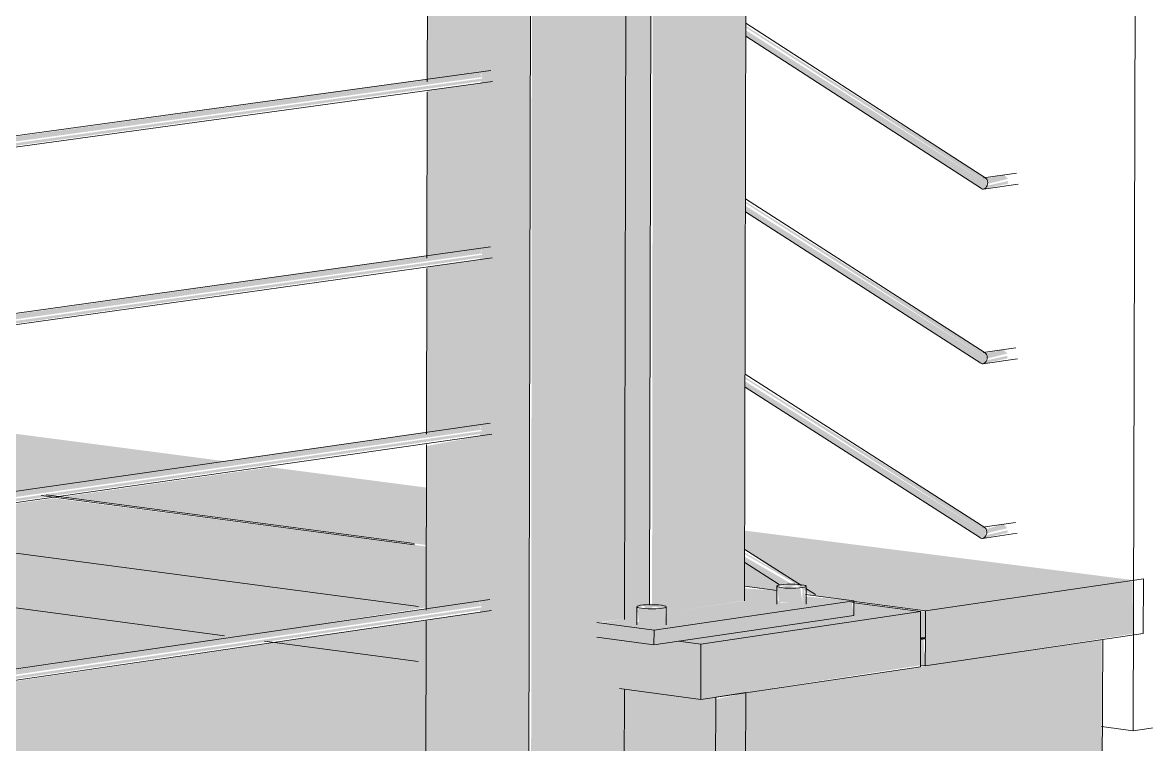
# Model space of a CAD drawing. Header units: inches. Extents: x 5690 to 5695, y -585 to 907.
# Drawn here: x 5694.34791 to 5694.37083, y 381.86874 to 381.88345 of the extents above; entities that cross this region are included whole.
import ezdxf

# ---------------------------------------------------------------- set-up
doc = ezdxf.new("R2010")
doc.units = ezdxf.units.IN
doc.header["$MEASUREMENT"] = 0
for name, color, linetype, lineweight in [('A-FLOR', 192, 'Continuous', 13), ('A-FLOR-HRAL', 11, 'Continuous', 9), ('S-STRS', 31, 'Continuous', 9)]:
    doc.layers.add(name, color=color, linetype=linetype, lineweight=lineweight)

msp = doc.modelspace()

# ---------------------------------------------------------------- hatches: boundary and pattern name
at = {"layer": 'A-FLOR-HRAL'}
h = msp.add_hatch(color=256, dxfattribs=at)
h.paths.add_polyline_path([(5694.360452, 381.871414), (5694.360485, 381.871541), (5694.360701, 381.871588), (5694.360794, 381.914068), (5694.360283, 381.914012), (5694.36019, 381.871449), (5694.360451, 381.871414)], flags=0)
h.paths.add_polyline_path([(5694.360796, 381.914975), (5694.360806, 381.919576), (5694.358699, 381.919775), (5694.35869, 381.915181), (5694.360662, 381.914988)], flags=0)
h.paths.add_polyline_path([(5694.359755, 381.917473), (5694.359534, 381.917664), (5694.359575, 381.91777), (5694.359607, 381.917835), (5694.359858, 381.917624), (5694.359817, 381.917531), (5694.359758, 381.917475)], flags=0)
for points in [[(5694.361034, 381.87143), (5694.362637, 381.87167), (5694.362741, 381.918963), (5694.361681, 381.919668), (5694.360806, 381.919576), (5694.360751, 381.871585), (5694.360869, 381.871527), (5694.361034, 381.871505)], [(5694.358564, 381.864685), (5694.360176, 381.864935), (5694.360189, 381.870849), (5694.359627, 381.870924), (5694.359667, 381.871229), (5694.36019, 381.871306), (5694.360282, 381.914012), (5694.358332, 381.913798), (5694.358281, 381.864835), (5694.358429, 381.864778), (5694.358564, 381.864751)], [(5694.357981, 381.864669), (5694.358014, 381.864788), (5694.358232, 381.864838), (5694.358332, 381.913798), (5694.356224, 381.913566), (5694.35622, 381.911136), (5694.357332, 381.911214), (5694.357352, 381.911103), (5694.357293, 381.91103), (5694.356219, 381.910909), (5694.356213, 381.907525), (5694.357324, 381.907606), (5694.357345, 381.907495), (5694.357286, 381.907422), (5694.356212, 381.907298), (5694.356206, 381.903916), (5694.357317, 381.904), (5694.357338, 381.903889), (5694.357279, 381.903816), (5694.356205, 381.903688), (5694.356199, 381.900308), (5694.35731, 381.900395), (5694.357331, 381.900284), (5694.357272, 381.900212), (5694.356199, 381.90008), (5694.356192, 381.896702), (5694.357303, 381.896792), (5694.357324, 381.896681), (5694.357265, 381.896609), (5694.356192, 381.896474), (5694.356185, 381.893097), (5694.357296, 381.893191), (5694.357316, 381.89308), (5694.357258, 381.893008), (5694.356185, 381.892869), (5694.356178, 381.889494), (5694.357289, 381.889591), (5694.357309, 381.88948), (5694.357251, 381.889408), (5694.356178, 381.889217), (5694.356171, 381.885893), (5694.357282, 381.885993), (5694.357302, 381.885882), (5694.357244, 381.88581), (5694.356171, 381.885665), (5694.356165, 381.882294), (5694.357274, 381.882397), (5694.357295, 381.882285), (5694.357236, 381.882214), (5694.356164, 381.882065), (5694.356158, 381.878696), (5694.357267, 381.878802), (5694.357288, 381.87869), (5694.357229, 381.878619), (5694.356157, 381.878467), (5694.356151, 381.8751), (5694.35726, 381.875209), (5694.357281, 381.875097), (5694.357222, 381.875026), (5694.35615, 381.874822), (5694.356144, 381.871505), (5694.357236, 381.871637), (5694.357277, 381.871534), (5694.357235, 381.871443), (5694.357057, 381.871411), (5694.356144, 381.871276), (5694.356137, 381.867912), (5694.357229, 381.868047), (5694.35727, 381.867945), (5694.357228, 381.867854), (5694.357208, 381.867845), (5694.356137, 381.867683), (5694.356159, 381.864921), (5694.35798, 381.864669)], [(5694.367593, 381.880164), (5694.367555, 381.880278), (5694.367513, 381.880306), (5694.362665, 381.883382), (5694.362665, 381.883351), (5694.367591, 381.880165)], [(5694.367491, 381.880061), (5694.367572, 381.880109), (5694.367568, 381.88018), (5694.362665, 381.883295), (5694.362665, 381.883174), (5694.367487, 381.880062)], [(5694.367513, 381.880062), (5694.368016, 381.880171), (5694.368007, 381.880222), (5694.367582, 381.880129), (5694.36753, 381.880069)], [(5694.367593, 381.880164), (5694.368007, 381.880268), (5694.367932, 381.880345), (5694.367555, 381.880278), (5694.367595, 381.880194)], [(5694.367481, 381.8765), (5694.367563, 381.876547), (5694.367558, 381.876619), (5694.362657, 381.879717), (5694.362656, 381.879596), (5694.367478, 381.876501)], [(5694.367583, 381.876603), (5694.367546, 381.876717), (5694.367503, 381.876745), (5694.362657, 381.879804), (5694.362657, 381.879773), (5694.367582, 381.876604)], [(5694.367583, 381.876603), (5694.367998, 381.876707), (5694.367922, 381.876785), (5694.367546, 381.876717), (5694.367585, 381.876633)], [(5694.367503, 381.876501), (5694.368006, 381.876611), (5694.367989, 381.876661), (5694.367573, 381.876568), (5694.367525, 381.87651)], [(5694.367574, 381.873043), (5694.367536, 381.873158), (5694.367209, 381.873368), (5694.362648, 381.876227), (5694.362654, 381.876192), (5694.367572, 381.873044)], [(5694.367472, 381.87294), (5694.367553, 381.872988), (5694.367549, 381.873059), (5694.362648, 381.87614), (5694.362648, 381.87602), (5694.367469, 381.872941)], [(5694.367494, 381.872941), (5694.367997, 381.873053), (5694.368002, 381.873106), (5694.367563, 381.873008), (5694.367516, 381.87295)], [(5694.367574, 381.873043), (5694.367992, 381.873147), (5694.367934, 381.873221), (5694.367892, 381.873226), (5694.367563, 381.873127), (5694.367576, 381.873073)], [(5694.363369, 381.871982), (5694.363582, 381.872021), (5694.36264, 381.872566), (5694.36264, 381.872446), (5694.363332, 381.872006)], [(5694.360791, 381.871069), (5694.364868, 381.87167), (5694.363887, 381.871757), (5694.363888, 381.871657), (5694.363816, 381.871638), (5694.363389, 381.871631), (5694.363339, 381.871646), (5694.363307, 381.871692), (5694.363306, 381.871875), (5694.362638, 381.871922), (5694.362637, 381.871666), (5694.361034, 381.87143), (5694.361034, 381.871237), (5694.360869, 381.871208), (5694.360451, 381.871236), (5694.360451, 381.871414), (5694.36019, 381.871449), (5694.36019, 381.871306), (5694.359671, 381.871217), (5694.360699, 381.871081)], [(5694.363673, 381.871624), (5694.363755, 381.871631), (5694.363815, 381.871638), (5694.363774, 381.871932), (5694.363389, 381.871936), (5694.363307, 381.871925), (5694.363339, 381.871646), (5694.363645, 381.871625)], [(5694.363815, 381.871638), (5694.363887, 381.871657), (5694.363841, 381.871942), (5694.363815, 381.871891), (5694.363815, 381.871726)], [(5694.36079, 381.87077), (5694.364867, 381.871371), (5694.36482, 381.871662), (5694.360791, 381.871069), (5694.36079, 381.870786)], [(5694.360807, 381.871204), (5694.36083, 381.871207), (5694.360961, 381.871215), (5694.360962, 381.871517), (5694.360534, 381.871517), (5694.360452, 381.871506), (5694.360484, 381.871226), (5694.36079, 381.871205)], [(5694.360961, 381.871215), (5694.361033, 381.871237), (5694.361007, 381.871526), (5694.360962, 381.871506), (5694.360961, 381.871421)], [(5694.36079, 381.87077), (5694.360791, 381.871069), (5694.359627, 381.871223), (5694.359627, 381.870924), (5694.360666, 381.870786)]]:
    msp.add_hatch(color=256, dxfattribs=at).paths.add_polyline_path(points, flags=0)
h = msp.add_hatch(color=256, dxfattribs=at)
h.paths.add_polyline_path([(5694.276806, 381.871283), (5694.281109, 381.871906), (5694.281029, 381.872004), (5694.281008, 381.872003), (5694.276805, 381.871398), (5694.276806, 381.871283)], flags=0)
h.paths.add_polyline_path([(5694.284297, 381.872309), (5694.290224, 381.873159), (5694.290145, 381.873253), (5694.290124, 381.873252), (5694.284297, 381.872403), (5694.284297, 381.872313)], flags=0)
h.paths.add_polyline_path([(5694.29338, 381.873554), (5694.325362, 381.877986), (5694.325286, 381.878065), (5694.325265, 381.878064), (5694.29338, 381.87365), (5694.29338, 381.873561)], flags=0)
h.paths.add_polyline_path([(5694.328397, 381.878354), (5694.357295, 381.882344), (5694.357215, 381.882437), (5694.357194, 381.882436), (5694.328397, 381.878442), (5694.328397, 381.878372)], flags=0)
h = msp.add_hatch(color=256, dxfattribs=at)
h.paths.add_polyline_path([(5694.276806, 381.871184), (5694.281102, 381.871817), (5694.281113, 381.871873), (5694.276806, 381.871252), (5694.276806, 381.871184)], flags=0)
h.paths.add_polyline_path([(5694.284297, 381.872211), (5694.290219, 381.873069), (5694.290229, 381.873122), (5694.284297, 381.872279), (5694.284297, 381.872212)], flags=0)
h.paths.add_polyline_path([(5694.29338, 381.873457), (5694.325358, 381.877882), (5694.325369, 381.877939), (5694.29338, 381.873503), (5694.29338, 381.873458)], flags=0)
h.paths.add_polyline_path([(5694.328397, 381.878259), (5694.357287, 381.88226), (5694.357298, 381.882315), (5694.328397, 381.878315), (5694.328397, 381.878263)], flags=0)
h = msp.add_hatch(color=256, dxfattribs=at)
h.paths.add_polyline_path([(5694.276818, 381.867438), (5694.28112, 381.868075), (5694.28104, 381.868173), (5694.281019, 381.868172), (5694.276817, 381.867554), (5694.276818, 381.867438)], flags=0)
h.paths.add_polyline_path([(5694.284307, 381.868488), (5694.290233, 381.869355), (5694.290154, 381.86945), (5694.290132, 381.869449), (5694.284307, 381.868581), (5694.284307, 381.868491)], flags=0)
h.paths.add_polyline_path([(5694.293388, 381.869761), (5694.325362, 381.874292), (5694.325286, 381.874371), (5694.325265, 381.87437), (5694.293388, 381.869856), (5694.293388, 381.869767)], flags=0)
h.paths.add_polyline_path([(5694.328396, 381.874669), (5694.357288, 381.878749), (5694.357208, 381.878843), (5694.357187, 381.878842), (5694.328396, 381.874771), (5694.328396, 381.874688)], flags=0)
h = msp.add_hatch(color=256, dxfattribs=at)
h.paths.add_polyline_path([(5694.276818, 381.867339), (5694.281113, 381.867985), (5694.281124, 381.868041), (5694.276818, 381.867407), (5694.276818, 381.867339)], flags=0)
h.paths.add_polyline_path([(5694.284307, 381.86839), (5694.290228, 381.869266), (5694.290237, 381.869319), (5694.284307, 381.868458), (5694.284307, 381.86839)], flags=0)
h.paths.add_polyline_path([(5694.293388, 381.869664), (5694.325358, 381.874188), (5694.325369, 381.874245), (5694.293388, 381.86971), (5694.293388, 381.869665)], flags=0)
h.paths.add_polyline_path([(5694.328396, 381.874575), (5694.35728, 381.878665), (5694.357291, 381.87872), (5694.328396, 381.87463), (5694.328396, 381.874578)], flags=0)
h = msp.add_hatch(color=256, dxfattribs=at)
h.paths.add_polyline_path([(5694.27683, 381.863595), (5694.281131, 381.864245), (5694.281051, 381.864344), (5694.28103, 381.864343), (5694.276829, 381.863711), (5694.27683, 381.863595)], flags=0)
h.paths.add_polyline_path([(5694.284317, 381.864668), (5694.290242, 381.865554), (5694.290163, 381.865648), (5694.290141, 381.865648), (5694.284317, 381.864783), (5694.284317, 381.864671)], flags=0)
h.paths.add_polyline_path([(5694.293396, 381.865969), (5694.325362, 381.870599), (5694.325286, 381.870679), (5694.325265, 381.870678), (5694.293396, 381.866065), (5694.293396, 381.865976)], flags=0)
h.paths.add_polyline_path([(5694.328396, 381.870986), (5694.357281, 381.875156), (5694.357201, 381.87525), (5694.35718, 381.875249), (5694.328396, 381.871088), (5694.328396, 381.871005)], flags=0)
h = msp.add_hatch(color=256, dxfattribs=at)
h.paths.add_polyline_path([(5694.27683, 381.863497), (5694.281124, 381.864155), (5694.281135, 381.864212), (5694.27683, 381.863564), (5694.27683, 381.863497)], flags=0)
h.paths.add_polyline_path([(5694.284317, 381.86457), (5694.290236, 381.865465), (5694.290246, 381.865518), (5694.284317, 381.864638), (5694.284317, 381.864571)], flags=0)
h.paths.add_polyline_path([(5694.293396, 381.865872), (5694.325358, 381.870496), (5694.32537, 381.870552), (5694.293396, 381.865919), (5694.293396, 381.865874)], flags=0)
h.paths.add_polyline_path([(5694.328396, 381.870892), (5694.357273, 381.875072), (5694.357284, 381.875127), (5694.328396, 381.870947), (5694.328396, 381.870896)], flags=0)
h = msp.add_hatch(color=256, dxfattribs=at)
h.paths.add_polyline_path([(5694.363894, 381.871823), (5694.363988, 381.871854), (5694.363889, 381.871857), (5694.363889, 381.871826)], flags=0)
h.paths.add_polyline_path([(5694.363795, 381.871977), (5694.36264, 381.872652), (5694.36264, 381.872621), (5694.363728, 381.871986), (5694.363792, 381.871977)], flags=0)
h = msp.add_hatch(color=256, dxfattribs=at)
h.paths.add_polyline_path([(5694.360674, 381.871506), (5694.360869, 381.87157), (5694.360599, 381.871563), (5694.3606, 381.871515), (5694.360672, 381.871506)], flags=0)
h.paths.add_polyline_path([(5694.363529, 381.871925), (5694.363702, 381.871992), (5694.363373, 381.871984), (5694.363443, 381.871944), (5694.363527, 381.871926)], flags=0)
h = msp.add_hatch(color=256, dxfattribs=at)
h.paths.add_polyline_path([(5694.276842, 381.859753), (5694.281142, 381.860417), (5694.281062, 381.860516), (5694.281041, 381.860515), (5694.276842, 381.85987), (5694.276842, 381.859754)], flags=0)
h.paths.add_polyline_path([(5694.284327, 381.86085), (5694.29025, 381.861754), (5694.290171, 381.861849), (5694.29015, 381.861848), (5694.284327, 381.860965), (5694.284327, 381.860853)], flags=0)
h.paths.add_polyline_path([(5694.293404, 381.862179), (5694.325362, 381.866909), (5694.325287, 381.866988), (5694.324922, 381.866937), (5694.293404, 381.862275), (5694.293404, 381.862186)], flags=0)
h.paths.add_polyline_path([(5694.328395, 381.867305), (5694.357274, 381.871565), (5694.357194, 381.871658), (5694.357173, 381.871657), (5694.328395, 381.867407), (5694.328395, 381.867324)], flags=0)
h = msp.add_hatch(color=256, dxfattribs=at)
h.paths.add_polyline_path([(5694.276842, 381.859656), (5694.281135, 381.860328), (5694.281146, 381.860384), (5694.276842, 381.859723), (5694.276842, 381.859656)], flags=0)
h.paths.add_polyline_path([(5694.284328, 381.860753), (5694.290245, 381.861665), (5694.290255, 381.861718), (5694.284327, 381.86082), (5694.284328, 381.860754)], flags=0)
h.paths.add_polyline_path([(5694.293404, 381.862083), (5694.325408, 381.866813), (5694.325273, 381.866847), (5694.293404, 381.862129), (5694.293404, 381.862084)], flags=0)
h.paths.add_polyline_path([(5694.328395, 381.867211), (5694.357266, 381.871481), (5694.357277, 381.871535), (5694.328395, 381.867266), (5694.328395, 381.867215)], flags=0)
at = {"layer": 'S-STRS'}
h = msp.add_hatch(color=256, dxfattribs=at)
h.paths.add_polyline_path([(5694.366326, 381.871463), (5694.37055, 381.872091), (5694.362645, 381.873098), (5694.362643, 381.872706), (5694.363933, 381.871829), (5694.363976, 381.871785), (5694.366224, 381.871476)], flags=0)
h.paths.add_polyline_path([(5694.363308, 381.871874), (5694.363342, 381.871941), (5694.36337, 381.87198), (5694.362642, 381.872442), (5694.362639, 381.871962), (5694.363307, 381.871874)], flags=0)
h.paths.add_polyline_path([(5694.35615, 381.872803), (5694.356137, 381.873977), (5694.352966, 381.874392), (5694.348718, 381.873783), (5694.356135, 381.872806)], flags=0)
h.paths.add_polyline_path([(5694.347885, 381.873893), (5694.352133, 381.874501), (5694.339738, 381.876123), (5694.335486, 381.875527), (5694.347853, 381.873897)], flags=0)
h.paths.add_polyline_path([(5694.334634, 381.875639), (5694.338886, 381.876235), (5694.33049, 381.877348), (5694.328398, 381.877059), (5694.328403, 381.87646), (5694.333851, 381.875742)], flags=0)
h = msp.add_hatch(color=256, dxfattribs=at)
h.paths.add_polyline_path([(5694.361746, 381.870786), (5694.366224, 381.871448), (5694.364869, 381.871626), (5694.364867, 381.871371), (5694.361302, 381.870845)], flags=0)
h.paths.add_polyline_path([(5694.356145, 381.87153), (5694.356135, 381.872777), (5694.348551, 381.873759), (5694.344131, 381.873125), (5694.356132, 381.871531)], flags=0)
h.paths.add_polyline_path([(5694.343298, 381.873236), (5694.347783, 381.873878), (5694.335384, 381.875512), (5694.330896, 381.874883), (5694.339171, 381.873784)], flags=0)
h.paths.add_polyline_path([(5694.330044, 381.874996), (5694.334532, 381.875625), (5694.328398, 381.876433), (5694.328403, 381.875214), (5694.329444, 381.875075)], flags=0)
h.paths.add_polyline_path([(5694.324233, 381.875767), (5694.324228, 381.876483), (5694.321588, 381.876119), (5694.324228, 381.875768)], flags=0)
h = msp.add_hatch(color=256, dxfattribs=at)
h.paths.add_polyline_path([(5694.361743, 381.869659), (5694.361746, 381.870786), (5694.361302, 381.870845), (5694.360667, 381.870785), (5694.360189, 381.870849), (5694.360186, 381.869867), (5694.361542, 381.869686)], flags=0)
h.paths.add_polyline_path([(5694.356143, 381.870408), (5694.356132, 381.871271), (5694.353073, 381.870818), (5694.356132, 381.870409)], flags=0)
h.paths.add_polyline_path([(5694.352258, 381.870927), (5694.356132, 381.871531), (5694.344131, 381.873125), (5694.340142, 381.872547), (5694.352191, 381.870936)], flags=0)
h.paths.add_polyline_path([(5694.339309, 381.872658), (5694.343298, 381.873236), (5694.330896, 381.874883), (5694.328398, 381.874528), (5694.328403, 381.874116), (5694.339249, 381.872666)], flags=0)
h.paths.add_polyline_path([(5694.324233, 381.874673), (5694.324228, 381.875768), (5694.321588, 381.876119), (5694.321589, 381.875027), (5694.324228, 381.874674)], flags=0)
h.paths.add_polyline_path([(5694.328398, 381.874763), (5694.330044, 381.874996), (5694.328398, 381.875214), (5694.328398, 381.875075)], flags=0)
h = msp.add_hatch(color=256, dxfattribs=at)
h.paths.add_polyline_path([(5694.366324, 381.870911), (5694.366324, 381.871463), (5694.366224, 381.871447), (5694.366224, 381.870924)], flags=0)
h.paths.add_polyline_path([(5694.35615, 381.872775), (5694.356135, 381.872806), (5694.356135, 381.872777)], flags=0)
h.paths.add_polyline_path([(5694.347784, 381.873878), (5694.347853, 381.873897), (5694.343513, 381.874441)], flags=0)
h.paths.add_polyline_path([(5694.334532, 381.875625), (5694.334634, 381.875639), (5694.333851, 381.875714)], flags=0)
h = msp.add_hatch(color=256, dxfattribs=at)
h.paths.add_polyline_path([(5694.362037, 381.86445), (5694.362049, 381.869705), (5694.361743, 381.869659), (5694.360187, 381.869867), (5694.360176, 381.865005), (5694.361594, 381.86481), (5694.361594, 381.864511)], flags=0)
h.paths.add_polyline_path([(5694.356133, 381.865264), (5694.356132, 381.867679), (5694.347851, 381.866405), (5694.356132, 381.865264)], flags=0)
h.paths.add_polyline_path([(5694.346983, 381.866524), (5694.356138, 381.867909), (5694.356132, 381.870409), (5694.353074, 381.870817), (5694.335127, 381.868157), (5694.343511, 381.867002)], flags=0)
h.paths.add_polyline_path([(5694.33431, 381.86827), (5694.352191, 381.870935), (5694.340142, 381.872546), (5694.328397, 381.870843), (5694.328403, 381.869084), (5694.330489, 381.868796)], flags=0)
h.paths.add_polyline_path([(5694.324233, 381.869658), (5694.324228, 381.870239), (5694.322178, 381.869941), (5694.324228, 381.869659)], flags=0)
h.paths.add_polyline_path([(5694.321897, 381.870136), (5694.324233, 381.870475), (5694.324228, 381.873937), (5694.321896, 381.873606), (5694.321897, 381.871925)], flags=0)
h.paths.add_polyline_path([(5694.328397, 381.871078), (5694.339171, 381.872676), (5694.328398, 381.874116), (5694.328397, 381.872917)], flags=0)
h.paths.add_polyline_path([(5694.321896, 381.873842), (5694.324233, 381.874173), (5694.324228, 381.874674), (5694.321896, 381.874985), (5694.321896, 381.874806)], flags=0)
h = msp.add_hatch(color=256, dxfattribs=at)
h.paths.add_polyline_path([(5694.361743, 381.869659), (5694.366222, 381.870354), (5694.366224, 381.871448), (5694.361746, 381.870786), (5694.361743, 381.869686)], flags=0)
h.paths.add_polyline_path([(5694.366323, 381.87034), (5694.370564, 381.870997), (5694.370547, 381.872086), (5694.366326, 381.871463), (5694.366323, 381.870403)], flags=0)
for points in [[(5694.36265, 381.864609), (5694.369925, 381.865724), (5694.369917, 381.870874), (5694.362662, 381.869795), (5694.362651, 381.865198)], [(5694.366323, 381.87034), (5694.366284, 381.870897), (5694.366223, 381.870877), (5694.366224, 381.870353)], [(5694.362037, 381.86445), (5694.36265, 381.864575), (5694.362662, 381.869796), (5694.362049, 381.869659), (5694.362038, 381.864575)]]:
    msp.add_hatch(color=256, dxfattribs=at).paths.add_polyline_path(points, flags=0)

# ---------------------------------------------------------------- linework, layer by layer
at = {"layer": 'A-FLOR'}
for p, q in [((5694.370559, 381.86902), (5694.370603, 381.884772)), ((5694.375367, 381.869744), (5694.370559, 381.86902)), ((5694.370559, 381.86902), (5694.369914, 381.869106))]:
    msp.add_line(p, q, dxfattribs=at)
at = {"layer": 'A-FLOR-HRAL'}
for p, q in [((5694.362637, 381.871665), (5694.362747, 381.918957)), ((5694.360701, 381.871581), (5694.360794, 381.914053)), ((5694.36019, 381.871288), (5694.360282, 381.914012)), ((5694.358232, 381.864831), (5694.358332, 381.913798)), ((5694.356171, 381.885632), (5694.356165, 381.882246)), ((5694.362665, 381.883442), (5694.367555, 381.880279)), ((5694.367465, 381.88007), (5694.362664, 381.883174)), ((5694.328397, 381.878493), (5694.357466, 381.882474)), ((5694.357497, 381.88225), (5694.328397, 381.878259)), ((5694.356164, 381.882035), (5694.356158, 381.878652)), ((5694.367512, 381.880289), (5694.368182, 381.880382)), ((5694.368213, 381.88016), (5694.367507, 381.880061)), ((5694.362657, 381.879864), (5694.367545, 381.876719)), ((5694.367456, 381.876509), (5694.362656, 381.879596)), ((5694.328396, 381.874809), (5694.357458, 381.87888)), ((5694.35749, 381.878656), (5694.328396, 381.874575)), ((5694.356157, 381.878441), (5694.356151, 381.875061)), ((5694.367503, 381.876728), (5694.368171, 381.876824)), ((5694.368204, 381.876601), (5694.367498, 381.8765)), ((5694.362648, 381.876287), (5694.367535, 381.873159)), ((5694.367446, 381.87295), (5694.362648, 381.87602)), ((5694.328396, 381.871127), (5694.35745, 381.875288)), ((5694.357483, 381.875064), (5694.328396, 381.870892)), ((5694.35615, 381.874851), (5694.356144, 381.871474)), ((5694.367493, 381.873168), (5694.368161, 381.873266)), ((5694.368194, 381.873044), (5694.367489, 381.872941)), ((5694.36264, 381.872713), (5694.363795, 381.871977)), ((5694.363343, 381.871998), (5694.36264, 381.872446)), ((5694.363304, 381.871876), (5694.362635, 381.871964)), ((5694.363292, 381.871599), (5694.363293, 381.871967)), ((5694.363887, 381.871919), (5694.364082, 381.871795)), ((5694.363895, 381.871965), (5694.363894, 381.871597)), ((5694.328395, 381.867446), (5694.357443, 381.871698)), ((5694.360791, 381.871069), (5694.364868, 381.87167)), ((5694.364868, 381.87167), (5694.363878, 381.8718)), ((5694.364867, 381.871371), (5694.364868, 381.87167)), ((5694.357476, 381.871473), (5694.328395, 381.867212)), ((5694.360437, 381.871179), (5694.360438, 381.871548)), ((5694.361041, 381.871546), (5694.36104, 381.871176)), ((5694.356144, 381.871263), (5694.356137, 381.867889)), ((5694.359624, 381.871224), (5694.360791, 381.871069)), ((5694.364867, 381.871371), (5694.36079, 381.87077)), ((5694.36079, 381.87077), (5694.360791, 381.871069)), ((5694.36079, 381.87077), (5694.359624, 381.870925)), ((5694.360176, 381.86493), (5694.360186, 381.869852))]:
    msp.add_line(p, q, dxfattribs=at)
for points in [[(5694.367513, 381.880062, 0), (5694.367535, 381.880071, 0), (5694.367555, 381.880087, 0), (5694.367572, 381.880109, 0), (5694.367585, 381.880135, 0), (5694.367593, 381.880164, 0)], [(5694.367593, 381.880164, 0), (5694.367595, 381.880194, 0), (5694.367591, 381.880223, 0), (5694.367582, 381.880248, 0), (5694.367568, 381.880268, 0), (5694.36755, 381.880282, 0)], [(5694.36747, 381.880067, 0), (5694.367491, 381.880061, 0), (5694.367507, 381.880061, 0)], [(5694.367583, 381.876603, 0), (5694.367585, 381.876633, 0), (5694.367582, 381.876661, 0), (5694.367573, 381.876687, 0), (5694.367559, 381.876707, 0), (5694.36754, 381.876721, 0)], [(5694.36746, 381.876506, 0), (5694.367481, 381.8765, 0), (5694.367498, 381.8765, 0)], [(5694.367503, 381.876501, 0), (5694.367525, 381.87651, 0), (5694.367546, 381.876526, 0), (5694.367563, 381.876547, 0), (5694.367576, 381.876574, 0), (5694.367583, 381.876603, 0)], [(5694.367494, 381.872941, 0), (5694.367516, 381.87295, 0), (5694.367536, 381.872966, 0), (5694.367553, 381.872988, 0), (5694.367566, 381.873014, 0), (5694.367574, 381.873043, 0)], [(5694.367574, 381.873043, 0), (5694.367576, 381.873073, 0), (5694.367572, 381.873102, 0), (5694.367563, 381.873127, 0), (5694.367549, 381.873148, 0), (5694.367531, 381.873162, 0)], [(5694.367451, 381.872947, 0), (5694.367472, 381.87294, 0), (5694.367489, 381.87294, 0)], [(5694.363372, 381.871995, 0), (5694.363327, 381.871986, 0), (5694.3633, 381.871976, 0), (5694.363293, 381.871965, 0), (5694.363307, 381.871954, 0), (5694.36334, 381.871944, 0), (5694.363391, 381.871936, 0), (5694.363455, 381.871929, 0), (5694.363529, 381.871925, 0), (5694.363607, 381.871924, 0), (5694.363684, 381.871926, 0), (5694.363755, 381.87193, 0), (5694.363816, 381.871937, 0)], [(5694.363895, 381.871964, 0), (5694.363894, 381.871966, 0), (5694.363881, 381.871977, 0), (5694.363848, 381.871987, 0), (5694.363797, 381.871996, 0), (5694.363733, 381.872002, 0), (5694.363659, 381.872006, 0), (5694.363581, 381.872007, 0), (5694.363504, 381.872006, 0), (5694.363433, 381.872002, 0), (5694.363372, 381.871995, 0)], [(5694.363816, 381.871937, 0), (5694.363861, 381.871945, 0), (5694.363888, 381.871955, 0)], [(5694.360518, 381.871576, 0), (5694.360473, 381.871567, 0), (5694.360446, 381.871557, 0), (5694.360439, 381.871546, 0), (5694.360452, 381.871535, 0), (5694.360485, 381.871525, 0), (5694.360535, 381.871516, 0), (5694.3606, 381.87151, 0), (5694.360674, 381.871506, 0), (5694.360752, 381.871504, 0), (5694.36083, 381.871506, 0), (5694.360901, 381.87151, 0), (5694.360962, 381.871517, 0)], [(5694.361041, 381.871545, 0), (5694.361041, 381.871547, 0), (5694.361028, 381.871558, 0), (5694.360995, 381.871568, 0), (5694.360944, 381.871576, 0), (5694.36088, 381.871583, 0), (5694.360806, 381.871587, 0), (5694.360728, 381.871588, 0), (5694.36065, 381.871587, 0), (5694.360579, 381.871583, 0), (5694.360518, 381.871576, 0)], [(5694.360962, 381.871517, 0), (5694.361007, 381.871526, 0), (5694.361034, 381.871536, 0)]]:
    msp.add_polyline3d(points, dxfattribs=at)
at = {"layer": 'S-STRS'}
for p, q in [((5694.348295, 381.873811), (5694.355904, 381.872808)), ((5694.348397, 381.873825), (5694.355902, 381.872836)), ((5694.343809, 381.873168), (5694.355986, 381.871551)), ((5694.339817, 381.87259), (5694.352032, 381.870957)), ((5694.370769, 381.872119), (5694.366326, 381.871463)), ((5694.370766, 381.871001), (5694.370769, 381.872119)), ((5694.364823, 381.871661), (5694.366326, 381.871463)), ((5694.366224, 381.871448), (5694.361746, 381.870786)), ((5694.364826, 381.871632), (5694.366224, 381.871448)), ((5694.366223, 381.870896), (5694.366224, 381.871448)), ((5694.366326, 381.871463), (5694.366324, 381.870911)), ((5694.366323, 381.87034), (5694.370766, 381.871001)), ((5694.35285, 381.870848), (5694.355984, 381.870429)), ((5694.361287, 381.870847), (5694.361746, 381.870786)), ((5694.361746, 381.870786), (5694.361743, 381.869659)), ((5694.36622, 381.870925), (5694.366324, 381.870911)), ((5694.36622, 381.870906), (5694.366324, 381.870892)), ((5694.366222, 381.870325), (5694.366223, 381.870877)), ((5694.366324, 381.870911), (5694.366223, 381.870896)), ((5694.366223, 381.870877), (5694.366324, 381.870892)), ((5694.366324, 381.870892), (5694.366323, 381.87034)), ((5694.36994, 381.870877), (5694.369925, 381.865724)), ((5694.361743, 381.869659), (5694.366222, 381.870325)), ((5694.366218, 381.870354), (5694.366323, 381.87034)), ((5694.360084, 381.869881), (5694.361743, 381.869659)), ((5694.362049, 381.869705), (5694.362037, 381.86445)), ((5694.362662, 381.869796), (5694.362049, 381.869705)), ((5694.36265, 381.864544), (5694.362662, 381.869796))]:
    msp.add_line(p, q, dxfattribs=at)

doc.saveas('drawing.dxf')
